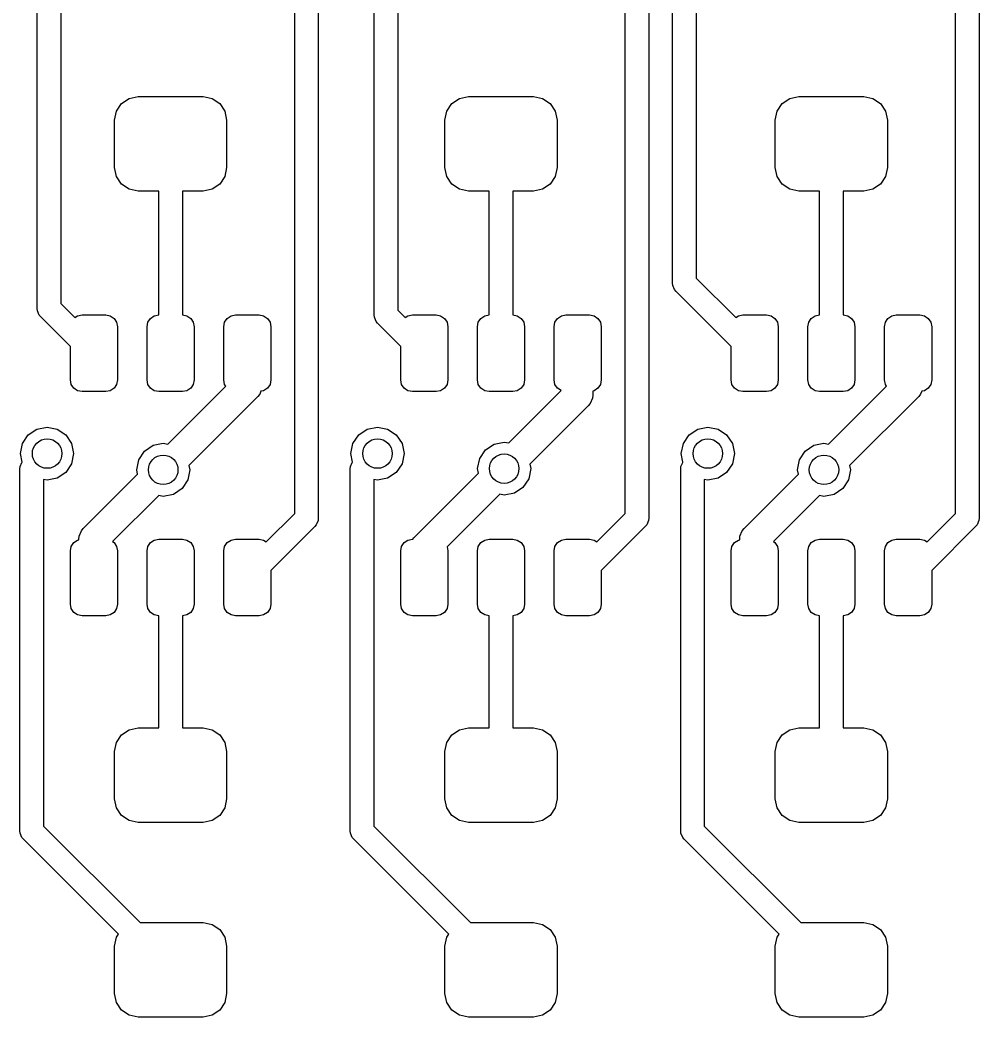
# Model space of a CAD drawing. Extents: x 0.05 to 3.89, y 0.04 to 4.21.
# Drawn here: x 1.9222 to 2.2422, y 0.1073 to 0.44 of the extents above; entities that cross this region are included whole.
import ezdxf

# ---------------------------------------------------------------- set-up
doc = ezdxf.new("R2010")
doc.units = 0
doc.header["$MEASUREMENT"] = 0
doc.layers.add('BLACK', color=7, linetype='CONTINUOUS')

msp = doc.modelspace()

# ---------------------------------------------------------------- linework, layer by layer
at = {"layer": 'BLACK', "linetype": 'CONTINUOUS'}
for p, q in [((2.14783, 0.54902), (2.14783, 0.3538)), ((2.04035, 0.34154), (2.04035, 0.54134)), ((2.04823, 0.54134), (2.04823, 0.34317)), ((2.13995, 0.35217), (2.13995, 0.54134)), ((1.92795, 0.3437), (1.92795, 0.53622)), ((1.93583, 0.53459), (1.93583, 0.34533)), ((2.02172, 0.51569), (2.02172, 0.27369)), ((2.01384, 0.27532), (2.01384, 0.51405)), ((2.12408, 0.27532), (2.12408, 0.49732)), ((2.13195, 0.49895), (2.13195, 0.27369)), ((2.23431, 0.27532), (2.23431, 0.48059)), ((2.24219, 0.48222), (2.24219, 0.27369)), ((1.95605, 0.41206), (1.9586, 0.41377)), ((1.9586, 0.41377), (1.96161, 0.41437)), ((1.96161, 0.41437), (1.98327, 0.41437)), ((1.98327, 0.41437), (1.98628, 0.41377)), ((1.98628, 0.41377), (1.98884, 0.41206)), ((2.06628, 0.41206), (2.06884, 0.41377)), ((2.06884, 0.41377), (2.07185, 0.41437)), ((2.07185, 0.41437), (2.0935, 0.41437)), ((2.0935, 0.41437), (2.09652, 0.41377)), ((2.09652, 0.41377), (2.09907, 0.41206)), ((2.17652, 0.41206), (2.17907, 0.41377)), ((2.17907, 0.41377), (2.18209, 0.41437)), ((2.18209, 0.41437), (2.20374, 0.41437)), ((2.20374, 0.41437), (2.20675, 0.41377)), ((2.20675, 0.41377), (2.20931, 0.41206)), ((1.95374, 0.4065), (1.95434, 0.40951)), ((1.95434, 0.40951), (1.95605, 0.41206)), ((1.98884, 0.41206), (1.99054, 0.40951)), ((1.99054, 0.40951), (1.99114, 0.4065)), ((2.06398, 0.4065), (2.06458, 0.40951)), ((2.06458, 0.40951), (2.06628, 0.41206)), ((2.09907, 0.41206), (2.10078, 0.40951)), ((2.10078, 0.40951), (2.10138, 0.4065)), ((2.17421, 0.4065), (2.17481, 0.40951)), ((2.17481, 0.40951), (2.17652, 0.41206)), ((2.20931, 0.41206), (2.21101, 0.40951)), ((2.21101, 0.40951), (2.21161, 0.4065)), ((1.95374, 0.39075), (1.95374, 0.4065)), ((1.99114, 0.4065), (1.99114, 0.39075)), ((2.06398, 0.39075), (2.06398, 0.4065)), ((2.10138, 0.4065), (2.10138, 0.39075)), ((2.17421, 0.39075), (2.17421, 0.4065)), ((2.21161, 0.4065), (2.21161, 0.39075)), ((1.95434, 0.38773), (1.95374, 0.39075)), ((1.99114, 0.39075), (1.99054, 0.38773)), ((2.06458, 0.38773), (2.06398, 0.39075)), ((2.10138, 0.39075), (2.10078, 0.38773)), ((2.17481, 0.38773), (2.17421, 0.39075)), ((2.21161, 0.39075), (2.21101, 0.38773)), ((1.95605, 0.38518), (1.95434, 0.38773)), ((1.99054, 0.38773), (1.98884, 0.38518)), ((2.06628, 0.38518), (2.06458, 0.38773)), ((2.10078, 0.38773), (2.09907, 0.38518)), ((2.17652, 0.38518), (2.17481, 0.38773)), ((2.21101, 0.38773), (2.20931, 0.38518)), ((1.9586, 0.38347), (1.95605, 0.38518)), ((1.96161, 0.38287), (1.9586, 0.38347)), ((1.9685, 0.38287), (1.96161, 0.38287)), ((1.9685, 0.34154), (1.9685, 0.38287)), ((1.98327, 0.38287), (1.97638, 0.38287)), ((1.97638, 0.38287), (1.97638, 0.34154)), ((1.98628, 0.38347), (1.98327, 0.38287)), ((1.98884, 0.38518), (1.98628, 0.38347)), ((2.06884, 0.38347), (2.06628, 0.38518)), ((2.07185, 0.38287), (2.06884, 0.38347)), ((2.07874, 0.38287), (2.07185, 0.38287)), ((2.07874, 0.34154), (2.07874, 0.38287)), ((2.0935, 0.38287), (2.08661, 0.38287)), ((2.08661, 0.38287), (2.08661, 0.34154)), ((2.09652, 0.38347), (2.0935, 0.38287)), ((2.09907, 0.38518), (2.09652, 0.38347)), ((2.17907, 0.38347), (2.17652, 0.38518)), ((2.18209, 0.38287), (2.17907, 0.38347)), ((2.18898, 0.38287), (2.18209, 0.38287)), ((2.18898, 0.34154), (2.18898, 0.38287)), ((2.20374, 0.38287), (2.19685, 0.38287)), ((2.19685, 0.38287), (2.19685, 0.34154)), ((2.20675, 0.38347), (2.20374, 0.38287)), ((2.20931, 0.38518), (2.20675, 0.38347)), ((2.14783, 0.3538), (2.16099, 0.34064)), ((2.14003, 0.35141), (2.13995, 0.35217)), ((2.14062, 0.34999), (2.14003, 0.35141)), ((2.14111, 0.34939), (2.14062, 0.34999)), ((2.15945, 0.33105), (2.14111, 0.34939)), ((1.92803, 0.34293), (1.92795, 0.3437)), ((1.92862, 0.34151), (1.92803, 0.34293)), ((1.93583, 0.34533), (1.94052, 0.34064)), ((2.04823, 0.34317), (2.05075, 0.34064)), ((1.92911, 0.34092), (1.92862, 0.34151)), ((1.93898, 0.33105), (1.92911, 0.34092)), ((1.94052, 0.34064), (1.94141, 0.34124)), ((1.94141, 0.34124), (1.94291, 0.34154)), ((1.94291, 0.34154), (1.95079, 0.34154)), ((1.95079, 0.34154), (1.95229, 0.34124)), ((1.95229, 0.34124), (1.95357, 0.34038)), ((1.95357, 0.34038), (1.95442, 0.33911)), ((1.96487, 0.33911), (1.96572, 0.34038)), ((1.96572, 0.34038), (1.967, 0.34124)), ((1.967, 0.34124), (1.9685, 0.34154)), ((1.97638, 0.34154), (1.97788, 0.34124)), ((1.97788, 0.34124), (1.97916, 0.34038)), ((1.97916, 0.34038), (1.98002, 0.33911)), ((1.99046, 0.33911), (1.99131, 0.34038)), ((1.99131, 0.34038), (1.99259, 0.34124)), ((1.99259, 0.34124), (1.99409, 0.34154)), ((1.99409, 0.34154), (2.00197, 0.34154)), ((2.00197, 0.34154), (2.00348, 0.34124)), ((2.00348, 0.34124), (2.00475, 0.34038)), ((2.00475, 0.34038), (2.00561, 0.33911)), ((2.04043, 0.34077), (2.04035, 0.34154)), ((2.04102, 0.33935), (2.04043, 0.34077)), ((2.04151, 0.33875), (2.04102, 0.33935)), ((2.05075, 0.34064), (2.05164, 0.34124)), ((2.05164, 0.34124), (2.05315, 0.34154)), ((2.05315, 0.34154), (2.06102, 0.34154)), ((2.06102, 0.34154), (2.06253, 0.34124)), ((2.06253, 0.34124), (2.06381, 0.34038)), ((2.06381, 0.34038), (2.06466, 0.33911)), ((2.0751, 0.33911), (2.07596, 0.34038)), ((2.07596, 0.34038), (2.07723, 0.34124)), ((2.07723, 0.34124), (2.07874, 0.34154)), ((2.08661, 0.34154), (2.08812, 0.34124)), ((2.08812, 0.34124), (2.0894, 0.34038)), ((2.0894, 0.34038), (2.09025, 0.33911)), ((2.10069, 0.33911), (2.10155, 0.34038)), ((2.10155, 0.34038), (2.10282, 0.34124)), ((2.10282, 0.34124), (2.10433, 0.34154)), ((2.10433, 0.34154), (2.1122, 0.34154)), ((2.1122, 0.34154), (2.11371, 0.34124)), ((2.11371, 0.34124), (2.11499, 0.34038)), ((2.11499, 0.34038), (2.11584, 0.33911)), ((2.16099, 0.34064), (2.16188, 0.34124)), ((2.16188, 0.34124), (2.16339, 0.34154)), ((2.16339, 0.34154), (2.17126, 0.34154)), ((2.17126, 0.34154), (2.17277, 0.34124)), ((2.17277, 0.34124), (2.17404, 0.34038)), ((2.17404, 0.34038), (2.1749, 0.33911)), ((2.18534, 0.33911), (2.18619, 0.34038)), ((2.18619, 0.34038), (2.18747, 0.34124)), ((2.18747, 0.34124), (2.18898, 0.34154)), ((2.19685, 0.34154), (2.19836, 0.34124)), ((2.19836, 0.34124), (2.19963, 0.34038)), ((2.19963, 0.34038), (2.20049, 0.33911)), ((2.21093, 0.33911), (2.21178, 0.34038)), ((2.21178, 0.34038), (2.21306, 0.34124)), ((2.21306, 0.34124), (2.21457, 0.34154)), ((2.21457, 0.34154), (2.22244, 0.34154)), ((2.22244, 0.34154), (2.22395, 0.34124)), ((2.22395, 0.34124), (2.22522, 0.34038)), ((2.22522, 0.34038), (2.22608, 0.33911)), ((1.95442, 0.33911), (1.95472, 0.3376)), ((1.95472, 0.3376), (1.95472, 0.31988)), ((1.96457, 0.3376), (1.96487, 0.33911)), ((1.96457, 0.31988), (1.96457, 0.3376)), ((1.98002, 0.33911), (1.98031, 0.3376)), ((1.98031, 0.3376), (1.98031, 0.31988)), ((1.99016, 0.3376), (1.99046, 0.33911)), ((1.99016, 0.31988), (1.99016, 0.3376)), ((2.00561, 0.33911), (2.00591, 0.3376)), ((2.00591, 0.3376), (2.00591, 0.31988)), ((2.04921, 0.33105), (2.04151, 0.33875)), ((2.06466, 0.33911), (2.06496, 0.3376)), ((2.06496, 0.3376), (2.06496, 0.31988)), ((2.0748, 0.3376), (2.0751, 0.33911)), ((2.0748, 0.31988), (2.0748, 0.3376)), ((2.09025, 0.33911), (2.09055, 0.3376)), ((2.09055, 0.3376), (2.09055, 0.31988)), ((2.10039, 0.3376), (2.10069, 0.33911)), ((2.10039, 0.31988), (2.10039, 0.3376)), ((2.11584, 0.33911), (2.11614, 0.3376)), ((2.11614, 0.3376), (2.11614, 0.31988)), ((2.1749, 0.33911), (2.1752, 0.3376)), ((2.1752, 0.3376), (2.1752, 0.31988)), ((2.18504, 0.3376), (2.18534, 0.33911)), ((2.18504, 0.31988), (2.18504, 0.3376)), ((2.20049, 0.33911), (2.20079, 0.3376)), ((2.20079, 0.3376), (2.20079, 0.31988)), ((2.21063, 0.3376), (2.21093, 0.33911)), ((2.21063, 0.31988), (2.21063, 0.3376)), ((2.22608, 0.33911), (2.22638, 0.3376)), ((2.22638, 0.3376), (2.22638, 0.31988)), ((1.93898, 0.31988), (1.93898, 0.33105)), ((2.04921, 0.31988), (2.04921, 0.33105)), ((2.15945, 0.31988), (2.15945, 0.33105)), ((1.93928, 0.31838), (1.93898, 0.31988)), ((1.95472, 0.31988), (1.95442, 0.31838)), ((1.96487, 0.31838), (1.96457, 0.31988)), ((1.98031, 0.31988), (1.98002, 0.31838)), ((1.99046, 0.31838), (1.99016, 0.31988)), ((2.00591, 0.31988), (2.00561, 0.31838)), ((2.04951, 0.31838), (2.04921, 0.31988)), ((2.06496, 0.31988), (2.06466, 0.31838)), ((2.0751, 0.31838), (2.0748, 0.31988)), ((2.09055, 0.31988), (2.09025, 0.31838)), ((2.10069, 0.31838), (2.10039, 0.31988)), ((2.11614, 0.31988), (2.11584, 0.31838)), ((2.15975, 0.31838), (2.15945, 0.31988)), ((2.1752, 0.31988), (2.1749, 0.31838)), ((2.18534, 0.31838), (2.18504, 0.31988)), ((2.20079, 0.31988), (2.20049, 0.31838)), ((2.21093, 0.31838), (2.21063, 0.31988)), ((2.22638, 0.31988), (2.22608, 0.31838)), ((1.94013, 0.3171), (1.93928, 0.31838)), ((1.94141, 0.31624), (1.94013, 0.3171)), ((1.94291, 0.31594), (1.94141, 0.31624)), ((1.95229, 0.31624), (1.95079, 0.31594)), ((1.95357, 0.3171), (1.95229, 0.31624)), ((1.95442, 0.31838), (1.95357, 0.3171)), ((1.96572, 0.3171), (1.96487, 0.31838)), ((1.967, 0.31624), (1.96572, 0.3171)), ((1.9685, 0.31594), (1.967, 0.31624)), ((1.97147, 0.29842), (1.99084, 0.3178)), ((1.97788, 0.31624), (1.97638, 0.31594)), ((1.97916, 0.3171), (1.97788, 0.31624)), ((1.98002, 0.31838), (1.97916, 0.3171)), ((1.99084, 0.3178), (1.99046, 0.31838)), ((2.00257, 0.31607), (2.00219, 0.31514)), ((2.00348, 0.31624), (2.00257, 0.31607)), ((2.00475, 0.3171), (2.00348, 0.31624)), ((2.00561, 0.31838), (2.00475, 0.3171)), ((2.05037, 0.3171), (2.04951, 0.31838)), ((2.05164, 0.31624), (2.05037, 0.3171)), ((2.05315, 0.31594), (2.05164, 0.31624)), ((2.06253, 0.31624), (2.06102, 0.31594)), ((2.06381, 0.3171), (2.06253, 0.31624)), ((2.06466, 0.31838), (2.06381, 0.3171)), ((2.07596, 0.3171), (2.0751, 0.31838)), ((2.07723, 0.31624), (2.07596, 0.3171)), ((2.07874, 0.31594), (2.07723, 0.31624)), ((2.08524, 0.29883), (2.10272, 0.31631)), ((2.08812, 0.31624), (2.08661, 0.31594)), ((2.0894, 0.3171), (2.08812, 0.31624)), ((2.09025, 0.31838), (2.0894, 0.3171)), ((2.10155, 0.3171), (2.10069, 0.31838)), ((2.10272, 0.31631), (2.10155, 0.3171)), ((2.11371, 0.31624), (2.11327, 0.31616)), ((2.11327, 0.31616), (2.11327, 0.31479)), ((2.11499, 0.3171), (2.11371, 0.31624)), ((2.11584, 0.31838), (2.11499, 0.3171)), ((2.1606, 0.3171), (2.15975, 0.31838)), ((2.16188, 0.31624), (2.1606, 0.3171)), ((2.16339, 0.31594), (2.16188, 0.31624)), ((2.17277, 0.31624), (2.17126, 0.31594)), ((2.17404, 0.3171), (2.17277, 0.31624)), ((2.1749, 0.31838), (2.17404, 0.3171)), ((2.18619, 0.3171), (2.18534, 0.31838)), ((2.18747, 0.31624), (2.18619, 0.3171)), ((2.18898, 0.31594), (2.18747, 0.31624)), ((2.19194, 0.29842), (2.21132, 0.3178)), ((2.19836, 0.31624), (2.19685, 0.31594)), ((2.19963, 0.3171), (2.19836, 0.31624)), ((2.20049, 0.31838), (2.19963, 0.3171)), ((2.21132, 0.3178), (2.21093, 0.31838)), ((2.22305, 0.31607), (2.22266, 0.31514)), ((2.22395, 0.31624), (2.22305, 0.31607)), ((2.22522, 0.3171), (2.22395, 0.31624)), ((2.22608, 0.31838), (2.22522, 0.3171)), ((1.95079, 0.31594), (1.94291, 0.31594)), ((1.97638, 0.31594), (1.9685, 0.31594)), ((2.00157, 0.31438), (1.97854, 0.29135)), ((2.00219, 0.31514), (2.00157, 0.31438)), ((2.06102, 0.31594), (2.05315, 0.31594)), ((2.08661, 0.31594), (2.07874, 0.31594)), ((2.11317, 0.31382), (2.11243, 0.31201)), ((2.11327, 0.31479), (2.11317, 0.31382)), ((2.11317, 0.31382), (2.11317, 0.31382)), ((2.17126, 0.31594), (2.16339, 0.31594)), ((2.19685, 0.31594), (2.18898, 0.31594)), ((2.22204, 0.31438), (2.19901, 0.29135)), ((2.22266, 0.31514), (2.22204, 0.31438)), ((2.1118, 0.31126), (2.09231, 0.29176)), ((2.11243, 0.31201), (2.1118, 0.31126)), ((1.92496, 0.30154), (1.92784, 0.30346)), ((1.92784, 0.30346), (1.93123, 0.30413)), ((1.93123, 0.30413), (1.93462, 0.30346)), ((1.93462, 0.30346), (1.93749, 0.30154)), ((2.0352, 0.30154), (2.03807, 0.30346)), ((2.03807, 0.30346), (2.04146, 0.30413)), ((2.04146, 0.30413), (2.04485, 0.30346)), ((2.04485, 0.30346), (2.04773, 0.30154)), ((2.14544, 0.30154), (2.14831, 0.30346)), ((2.14831, 0.30346), (2.1517, 0.30413)), ((2.1517, 0.30413), (2.15509, 0.30346)), ((2.15509, 0.30346), (2.15796, 0.30154)), ((1.92304, 0.29867), (1.92496, 0.30154)), ((1.93749, 0.30154), (1.93941, 0.29867)), ((2.03328, 0.29867), (2.0352, 0.30154)), ((2.04773, 0.30154), (2.04965, 0.29867)), ((2.14352, 0.29867), (2.14544, 0.30154)), ((2.15796, 0.30154), (2.15988, 0.29867)), ((1.92237, 0.29528), (1.92304, 0.29867)), ((1.93941, 0.29867), (1.94009, 0.29528)), ((1.9618, 0.29325), (1.96372, 0.29613)), ((1.96372, 0.29613), (1.96659, 0.29805)), ((1.96659, 0.29805), (1.96998, 0.29872)), ((1.96998, 0.29872), (1.97147, 0.29842)), ((2.03261, 0.29528), (2.03328, 0.29867)), ((2.04965, 0.29867), (2.05032, 0.29528)), ((2.07556, 0.29366), (2.07748, 0.29653)), ((2.07748, 0.29653), (2.08036, 0.29845)), ((2.08036, 0.29845), (2.08375, 0.29913)), ((2.08375, 0.29913), (2.08524, 0.29883)), ((2.14284, 0.29528), (2.14352, 0.29867)), ((2.15988, 0.29867), (2.16056, 0.29528)), ((2.18227, 0.29325), (2.18419, 0.29613)), ((2.18419, 0.29613), (2.18706, 0.29805)), ((2.18706, 0.29805), (2.19045, 0.29872)), ((2.19045, 0.29872), (2.19194, 0.29842)), ((1.92293, 0.29246), (1.92237, 0.29528)), ((1.94009, 0.29528), (1.93941, 0.29189)), ((1.96112, 0.28986), (1.9618, 0.29325)), ((2.03317, 0.29246), (2.03261, 0.29528)), ((2.05032, 0.29528), (2.04965, 0.29189)), ((2.07489, 0.29027), (2.07556, 0.29366)), ((2.1434, 0.29246), (2.14284, 0.29528)), ((2.16056, 0.29528), (2.15988, 0.29189)), ((2.18159, 0.28986), (2.18227, 0.29325)), ((1.92217, 0.29015), (1.92224, 0.29092)), ((1.92217, 0.16937), (1.92217, 0.29015)), ((1.92224, 0.29092), (1.92283, 0.29234)), ((1.92283, 0.29234), (1.92293, 0.29246)), ((1.93941, 0.29189), (1.93749, 0.28901)), ((1.96142, 0.28837), (1.96112, 0.28986)), ((1.97884, 0.28986), (1.97816, 0.28647)), ((1.97854, 0.29135), (1.97884, 0.28986)), ((2.0324, 0.29015), (2.03248, 0.29092)), ((2.0324, 0.16937), (2.0324, 0.29015)), ((2.03248, 0.29092), (2.03307, 0.29234)), ((2.03307, 0.29234), (2.03317, 0.29246)), ((2.04965, 0.29189), (2.04773, 0.28901)), ((2.07518, 0.28878), (2.07489, 0.29027)), ((2.0926, 0.29027), (2.09193, 0.28688)), ((2.09231, 0.29176), (2.0926, 0.29027)), ((2.14264, 0.29015), (2.14271, 0.29092)), ((2.14264, 0.16937), (2.14264, 0.29015)), ((2.14271, 0.29092), (2.1433, 0.29234)), ((2.1433, 0.29234), (2.1434, 0.29246)), ((2.15988, 0.29189), (2.15796, 0.28901)), ((2.18189, 0.28837), (2.18159, 0.28986)), ((2.19931, 0.28986), (2.19864, 0.28647)), ((2.19901, 0.29135), (2.19931, 0.28986)), ((1.93123, 0.28642), (1.93004, 0.28665)), ((1.93004, 0.28665), (1.93004, 0.171)), ((1.93462, 0.28709), (1.93123, 0.28642)), ((1.93749, 0.28901), (1.93462, 0.28709)), ((1.94331, 0.27027), (1.96142, 0.28837)), ((1.97816, 0.28647), (1.97624, 0.2836)), ((2.04146, 0.28642), (2.04028, 0.28665)), ((2.04028, 0.28665), (2.04028, 0.171)), ((2.04485, 0.28709), (2.04146, 0.28642)), ((2.04773, 0.28901), (2.04485, 0.28709)), ((2.05355, 0.26715), (2.07518, 0.28878)), ((2.09193, 0.28688), (2.09001, 0.28401)), ((2.1517, 0.28642), (2.15051, 0.28665)), ((2.15051, 0.28665), (2.15051, 0.171)), ((2.15509, 0.28709), (2.1517, 0.28642)), ((2.15796, 0.28901), (2.15509, 0.28709)), ((2.16379, 0.27027), (2.18189, 0.28837)), ((2.19864, 0.28647), (2.19672, 0.2836)), ((1.97624, 0.2836), (1.97337, 0.28168)), ((2.09001, 0.28401), (2.08714, 0.28209)), ((2.19672, 0.2836), (2.19384, 0.28168)), ((1.96849, 0.2813), (1.95309, 0.2659)), ((1.96998, 0.281), (1.96849, 0.2813)), ((1.97337, 0.28168), (1.96998, 0.281)), ((2.08226, 0.28171), (2.06469, 0.26415)), ((2.08375, 0.28141), (2.08226, 0.28171)), ((2.08714, 0.28209), (2.08375, 0.28141)), ((2.18896, 0.2813), (2.17356, 0.2659)), ((2.19045, 0.281), (2.18896, 0.2813)), ((2.19384, 0.28168), (2.19045, 0.281)), ((2.00436, 0.26584), (2.01384, 0.27532)), ((2.02164, 0.27292), (2.02105, 0.2715)), ((2.02172, 0.27369), (2.02164, 0.27292)), ((2.1146, 0.26584), (2.12408, 0.27532)), ((2.13188, 0.27292), (2.13129, 0.2715)), ((2.13195, 0.27369), (2.13188, 0.27292)), ((2.22484, 0.26584), (2.23431, 0.27532)), ((2.24211, 0.27292), (2.24153, 0.2715)), ((2.24219, 0.27369), (2.24211, 0.27292)), ((1.94195, 0.26771), (1.94269, 0.26951)), ((1.94269, 0.26951), (1.94331, 0.27027)), ((1.94269, 0.26951), (1.94269, 0.26951)), ((2.02056, 0.2709), (2.00591, 0.25624)), ((2.02105, 0.2715), (2.02056, 0.2709)), ((2.1308, 0.2709), (2.11614, 0.25624)), ((2.13129, 0.2715), (2.1308, 0.2709)), ((2.16242, 0.26771), (2.16317, 0.26951)), ((2.16317, 0.26951), (2.16379, 0.27027)), ((2.16317, 0.26951), (2.16317, 0.26951)), ((2.24104, 0.2709), (2.22638, 0.25624)), ((2.24153, 0.2715), (2.24104, 0.2709)), ((1.94013, 0.26558), (1.94141, 0.26643)), ((1.94141, 0.26643), (1.94185, 0.26652)), ((1.94185, 0.26673), (1.94195, 0.26771)), ((1.94185, 0.26652), (1.94185, 0.26673)), ((1.96572, 0.26558), (1.967, 0.26643)), ((1.967, 0.26643), (1.9685, 0.26673)), ((1.9685, 0.26673), (1.97638, 0.26673)), ((1.97638, 0.26673), (1.97788, 0.26643)), ((1.97788, 0.26643), (1.97916, 0.26558)), ((1.99131, 0.26558), (1.99259, 0.26643)), ((1.99259, 0.26643), (1.99409, 0.26673)), ((1.99409, 0.26673), (2.00197, 0.26673)), ((2.00197, 0.26673), (2.00348, 0.26643)), ((2.00348, 0.26643), (2.00436, 0.26584)), ((2.05037, 0.26558), (2.05164, 0.26643)), ((2.05164, 0.26643), (2.05315, 0.26673)), ((2.05315, 0.26673), (2.05321, 0.26673)), ((2.05321, 0.26673), (2.05355, 0.26715)), ((2.07596, 0.26558), (2.07723, 0.26643)), ((2.07723, 0.26643), (2.07874, 0.26673)), ((2.07874, 0.26673), (2.08661, 0.26673)), ((2.08661, 0.26673), (2.08812, 0.26643)), ((2.08812, 0.26643), (2.0894, 0.26558)), ((2.10155, 0.26558), (2.10282, 0.26643)), ((2.10282, 0.26643), (2.10433, 0.26673)), ((2.10433, 0.26673), (2.1122, 0.26673)), ((2.1122, 0.26673), (2.11371, 0.26643)), ((2.11371, 0.26643), (2.1146, 0.26584)), ((2.1606, 0.26558), (2.16188, 0.26643)), ((2.16188, 0.26643), (2.16232, 0.26652)), ((2.16232, 0.26673), (2.16242, 0.26771)), ((2.16232, 0.26652), (2.16232, 0.26673)), ((2.18619, 0.26558), (2.18747, 0.26643)), ((2.18747, 0.26643), (2.18898, 0.26673)), ((2.18898, 0.26673), (2.19685, 0.26673)), ((2.19685, 0.26673), (2.19836, 0.26643)), ((2.19836, 0.26643), (2.19963, 0.26558)), ((2.21178, 0.26558), (2.21306, 0.26643)), ((2.21306, 0.26643), (2.21457, 0.26673)), ((2.21457, 0.26673), (2.22244, 0.26673)), ((2.22244, 0.26673), (2.22395, 0.26643)), ((2.22395, 0.26643), (2.22484, 0.26584)), ((1.93898, 0.2628), (1.93928, 0.2643)), ((1.93928, 0.2643), (1.94013, 0.26558)), ((1.95309, 0.2659), (1.95357, 0.26558)), ((1.95357, 0.26558), (1.95442, 0.2643)), ((1.95442, 0.2643), (1.95472, 0.2628)), ((1.96457, 0.2628), (1.96487, 0.2643)), ((1.96487, 0.2643), (1.96572, 0.26558)), ((1.97916, 0.26558), (1.98002, 0.2643)), ((1.98002, 0.2643), (1.98031, 0.2628)), ((1.99016, 0.2628), (1.99046, 0.2643)), ((1.99046, 0.2643), (1.99131, 0.26558)), ((2.04921, 0.2628), (2.04951, 0.2643)), ((2.04951, 0.2643), (2.05037, 0.26558)), ((2.06469, 0.26415), (2.06496, 0.2628)), ((2.0748, 0.2628), (2.0751, 0.2643)), ((2.0751, 0.2643), (2.07596, 0.26558)), ((2.0894, 0.26558), (2.09025, 0.2643)), ((2.09025, 0.2643), (2.09055, 0.2628)), ((2.10039, 0.2628), (2.10069, 0.2643)), ((2.10069, 0.2643), (2.10155, 0.26558)), ((2.15945, 0.2628), (2.15975, 0.2643)), ((2.15975, 0.2643), (2.1606, 0.26558)), ((2.17356, 0.2659), (2.17404, 0.26558)), ((2.17404, 0.26558), (2.1749, 0.2643)), ((2.1749, 0.2643), (2.1752, 0.2628)), ((2.18504, 0.2628), (2.18534, 0.2643)), ((2.18534, 0.2643), (2.18619, 0.26558)), ((2.19963, 0.26558), (2.20049, 0.2643)), ((2.20049, 0.2643), (2.20079, 0.2628)), ((2.21063, 0.2628), (2.21093, 0.2643)), ((2.21093, 0.2643), (2.21178, 0.26558)), ((1.93898, 0.24508), (1.93898, 0.2628)), ((1.95472, 0.2628), (1.95472, 0.24508)), ((1.96457, 0.24508), (1.96457, 0.2628)), ((1.98031, 0.2628), (1.98031, 0.24508)), ((1.99016, 0.24508), (1.99016, 0.2628)), ((2.04921, 0.24508), (2.04921, 0.2628)), ((2.06496, 0.2628), (2.06496, 0.24508)), ((2.0748, 0.24508), (2.0748, 0.2628)), ((2.09055, 0.2628), (2.09055, 0.24508)), ((2.10039, 0.24508), (2.10039, 0.2628)), ((2.15945, 0.24508), (2.15945, 0.2628)), ((2.1752, 0.2628), (2.1752, 0.24508)), ((2.18504, 0.24508), (2.18504, 0.2628)), ((2.20079, 0.2628), (2.20079, 0.24508)), ((2.21063, 0.24508), (2.21063, 0.2628)), ((2.00591, 0.25624), (2.00591, 0.24508)), ((2.11614, 0.25624), (2.11614, 0.24508)), ((2.22638, 0.25624), (2.22638, 0.24508)), ((1.93928, 0.24357), (1.93898, 0.24508)), ((1.94013, 0.24229), (1.93928, 0.24357)), ((1.95442, 0.24357), (1.95357, 0.24229)), ((1.95472, 0.24508), (1.95442, 0.24357)), ((1.96487, 0.24357), (1.96457, 0.24508)), ((1.96572, 0.24229), (1.96487, 0.24357)), ((1.98002, 0.24357), (1.97916, 0.24229)), ((1.98031, 0.24508), (1.98002, 0.24357)), ((1.99046, 0.24357), (1.99016, 0.24508)), ((1.99131, 0.24229), (1.99046, 0.24357)), ((2.00561, 0.24357), (2.00475, 0.24229)), ((2.00591, 0.24508), (2.00561, 0.24357)), ((2.04951, 0.24357), (2.04921, 0.24508)), ((2.05037, 0.24229), (2.04951, 0.24357)), ((2.06466, 0.24357), (2.06381, 0.24229)), ((2.06496, 0.24508), (2.06466, 0.24357)), ((2.0751, 0.24357), (2.0748, 0.24508)), ((2.07596, 0.24229), (2.0751, 0.24357)), ((2.09025, 0.24357), (2.0894, 0.24229)), ((2.09055, 0.24508), (2.09025, 0.24357)), ((2.10069, 0.24357), (2.10039, 0.24508)), ((2.10155, 0.24229), (2.10069, 0.24357)), ((2.11584, 0.24357), (2.11499, 0.24229)), ((2.11614, 0.24508), (2.11584, 0.24357)), ((2.15975, 0.24357), (2.15945, 0.24508)), ((2.1606, 0.24229), (2.15975, 0.24357)), ((2.1749, 0.24357), (2.17404, 0.24229)), ((2.1752, 0.24508), (2.1749, 0.24357)), ((2.18534, 0.24357), (2.18504, 0.24508)), ((2.18619, 0.24229), (2.18534, 0.24357)), ((2.20049, 0.24357), (2.19963, 0.24229)), ((2.20079, 0.24508), (2.20049, 0.24357)), ((2.21093, 0.24357), (2.21063, 0.24508)), ((2.21178, 0.24229), (2.21093, 0.24357)), ((2.22608, 0.24357), (2.22522, 0.24229)), ((2.22638, 0.24508), (2.22608, 0.24357)), ((1.94141, 0.24144), (1.94013, 0.24229)), ((1.94291, 0.24114), (1.94141, 0.24144)), ((1.95079, 0.24114), (1.94291, 0.24114)), ((1.95229, 0.24144), (1.95079, 0.24114)), ((1.95357, 0.24229), (1.95229, 0.24144)), ((1.967, 0.24144), (1.96572, 0.24229)), ((1.9685, 0.24114), (1.967, 0.24144)), ((1.9685, 0.20374), (1.9685, 0.24114)), ((1.97788, 0.24144), (1.97638, 0.24114)), ((1.97638, 0.24114), (1.97638, 0.20374)), ((1.97916, 0.24229), (1.97788, 0.24144)), ((1.99259, 0.24144), (1.99131, 0.24229)), ((1.99409, 0.24114), (1.99259, 0.24144)), ((2.00197, 0.24114), (1.99409, 0.24114)), ((2.00348, 0.24144), (2.00197, 0.24114)), ((2.00475, 0.24229), (2.00348, 0.24144)), ((2.05164, 0.24144), (2.05037, 0.24229)), ((2.05315, 0.24114), (2.05164, 0.24144)), ((2.06102, 0.24114), (2.05315, 0.24114)), ((2.06253, 0.24144), (2.06102, 0.24114)), ((2.06381, 0.24229), (2.06253, 0.24144)), ((2.07723, 0.24144), (2.07596, 0.24229)), ((2.07874, 0.24114), (2.07723, 0.24144)), ((2.07874, 0.20374), (2.07874, 0.24114)), ((2.08812, 0.24144), (2.08661, 0.24114)), ((2.08661, 0.24114), (2.08661, 0.20374)), ((2.0894, 0.24229), (2.08812, 0.24144)), ((2.10282, 0.24144), (2.10155, 0.24229)), ((2.10433, 0.24114), (2.10282, 0.24144)), ((2.1122, 0.24114), (2.10433, 0.24114)), ((2.11371, 0.24144), (2.1122, 0.24114)), ((2.11499, 0.24229), (2.11371, 0.24144)), ((2.16188, 0.24144), (2.1606, 0.24229)), ((2.16339, 0.24114), (2.16188, 0.24144)), ((2.17126, 0.24114), (2.16339, 0.24114)), ((2.17277, 0.24144), (2.17126, 0.24114)), ((2.17404, 0.24229), (2.17277, 0.24144)), ((2.18747, 0.24144), (2.18619, 0.24229)), ((2.18898, 0.24114), (2.18747, 0.24144)), ((2.18898, 0.20374), (2.18898, 0.24114)), ((2.19836, 0.24144), (2.19685, 0.24114)), ((2.19685, 0.24114), (2.19685, 0.20374)), ((2.19963, 0.24229), (2.19836, 0.24144)), ((2.21306, 0.24144), (2.21178, 0.24229)), ((2.21457, 0.24114), (2.21306, 0.24144)), ((2.22244, 0.24114), (2.21457, 0.24114)), ((2.22395, 0.24144), (2.22244, 0.24114)), ((2.22522, 0.24229), (2.22395, 0.24144)), ((1.95605, 0.20143), (1.9586, 0.20314)), ((1.9586, 0.20314), (1.96161, 0.20374)), ((1.96161, 0.20374), (1.9685, 0.20374)), ((1.97638, 0.20374), (1.98327, 0.20374)), ((1.98327, 0.20374), (1.98628, 0.20314)), ((1.98628, 0.20314), (1.98884, 0.20143)), ((2.06628, 0.20143), (2.06884, 0.20314)), ((2.06884, 0.20314), (2.07185, 0.20374)), ((2.07185, 0.20374), (2.07874, 0.20374)), ((2.08661, 0.20374), (2.0935, 0.20374)), ((2.0935, 0.20374), (2.09652, 0.20314)), ((2.09652, 0.20314), (2.09907, 0.20143)), ((2.17652, 0.20143), (2.17907, 0.20314)), ((2.17907, 0.20314), (2.18209, 0.20374)), ((2.18209, 0.20374), (2.18898, 0.20374)), ((2.19685, 0.20374), (2.20374, 0.20374)), ((2.20374, 0.20374), (2.20675, 0.20314)), ((2.20675, 0.20314), (2.20931, 0.20143)), ((1.95434, 0.19888), (1.95605, 0.20143)), ((1.98884, 0.20143), (1.99054, 0.19888)), ((2.06458, 0.19888), (2.06628, 0.20143)), ((2.09907, 0.20143), (2.10078, 0.19888)), ((2.17481, 0.19888), (2.17652, 0.20143)), ((2.20931, 0.20143), (2.21101, 0.19888)), ((1.95374, 0.19587), (1.95434, 0.19888)), ((1.99054, 0.19888), (1.99114, 0.19587)), ((2.06398, 0.19587), (2.06458, 0.19888)), ((2.10078, 0.19888), (2.10138, 0.19587)), ((2.17421, 0.19587), (2.17481, 0.19888)), ((2.21101, 0.19888), (2.21161, 0.19587)), ((1.95374, 0.18012), (1.95374, 0.19587)), ((1.99114, 0.19587), (1.99114, 0.18012)), ((2.06398, 0.18012), (2.06398, 0.19587)), ((2.10138, 0.19587), (2.10138, 0.18012)), ((2.17421, 0.18012), (2.17421, 0.19587)), ((2.21161, 0.19587), (2.21161, 0.18012)), ((1.95434, 0.1771), (1.95374, 0.18012)), ((1.99114, 0.18012), (1.99054, 0.1771)), ((2.06458, 0.1771), (2.06398, 0.18012)), ((2.10138, 0.18012), (2.10078, 0.1771)), ((2.17481, 0.1771), (2.17421, 0.18012)), ((2.21161, 0.18012), (2.21101, 0.1771)), ((1.95605, 0.17455), (1.95434, 0.1771)), ((1.99054, 0.1771), (1.98884, 0.17455)), ((2.06628, 0.17455), (2.06458, 0.1771)), ((2.10078, 0.1771), (2.09907, 0.17455)), ((2.17652, 0.17455), (2.17481, 0.1771)), ((2.21101, 0.1771), (2.20931, 0.17455)), ((1.9586, 0.17284), (1.95605, 0.17455)), ((1.98884, 0.17455), (1.98628, 0.17284)), ((2.06884, 0.17284), (2.06628, 0.17455)), ((2.09907, 0.17455), (2.09652, 0.17284)), ((2.17907, 0.17284), (2.17652, 0.17455)), ((2.20931, 0.17455), (2.20675, 0.17284)), ((1.93004, 0.171), (1.96226, 0.13878)), ((1.96161, 0.17224), (1.9586, 0.17284)), ((1.98327, 0.17224), (1.96161, 0.17224)), ((1.98628, 0.17284), (1.98327, 0.17224)), ((2.04028, 0.171), (2.0725, 0.13878)), ((2.07185, 0.17224), (2.06884, 0.17284)), ((2.0935, 0.17224), (2.07185, 0.17224)), ((2.09652, 0.17284), (2.0935, 0.17224)), ((2.15051, 0.171), (2.18273, 0.13878)), ((2.18209, 0.17224), (2.17907, 0.17284)), ((2.20374, 0.17224), (2.18209, 0.17224)), ((2.20675, 0.17284), (2.20374, 0.17224)), ((1.92224, 0.1686), (1.92217, 0.16937)), ((1.92283, 0.16718), (1.92224, 0.1686)), ((1.92332, 0.16659), (1.92283, 0.16718)), ((1.955, 0.13491), (1.92332, 0.16659)), ((2.03248, 0.1686), (2.0324, 0.16937)), ((2.03307, 0.16718), (2.03248, 0.1686)), ((2.03355, 0.16659), (2.03307, 0.16718)), ((2.06524, 0.13491), (2.03355, 0.16659)), ((2.14271, 0.1686), (2.14264, 0.16937)), ((2.1433, 0.16718), (2.14271, 0.1686)), ((2.14379, 0.16659), (2.1433, 0.16718)), ((2.17547, 0.13491), (2.14379, 0.16659)), ((1.96226, 0.13878), (1.98327, 0.13878)), ((1.98327, 0.13878), (1.98628, 0.13818)), ((1.98628, 0.13818), (1.98884, 0.13647)), ((1.98884, 0.13647), (1.99054, 0.13392)), ((2.0725, 0.13878), (2.0935, 0.13878)), ((2.0935, 0.13878), (2.09652, 0.13818)), ((2.09652, 0.13818), (2.09907, 0.13647)), ((2.09907, 0.13647), (2.10078, 0.13392)), ((2.18273, 0.13878), (2.20374, 0.13878)), ((2.20374, 0.13878), (2.20675, 0.13818)), ((2.20675, 0.13818), (2.20931, 0.13647)), ((2.20931, 0.13647), (2.21101, 0.13392)), ((1.95374, 0.13091), (1.95434, 0.13392)), ((1.95434, 0.13392), (1.955, 0.13491)), ((1.99054, 0.13392), (1.99114, 0.13091)), ((2.06398, 0.13091), (2.06458, 0.13392)), ((2.06458, 0.13392), (2.06524, 0.13491)), ((2.10078, 0.13392), (2.10138, 0.13091)), ((2.17421, 0.13091), (2.17481, 0.13392)), ((2.17481, 0.13392), (2.17547, 0.13491)), ((2.21101, 0.13392), (2.21161, 0.13091)), ((1.95374, 0.11516), (1.95374, 0.13091)), ((1.99114, 0.13091), (1.99114, 0.11516)), ((2.06398, 0.11516), (2.06398, 0.13091)), ((2.10138, 0.13091), (2.10138, 0.11516)), ((2.17421, 0.11516), (2.17421, 0.13091)), ((2.21161, 0.13091), (2.21161, 0.11516)), ((1.95434, 0.11214), (1.95374, 0.11516)), ((1.99114, 0.11516), (1.99054, 0.11214)), ((2.06458, 0.11214), (2.06398, 0.11516)), ((2.10138, 0.11516), (2.10078, 0.11214)), ((2.17481, 0.11214), (2.17421, 0.11516)), ((2.21161, 0.11516), (2.21101, 0.11214)), ((1.95605, 0.10959), (1.95434, 0.11214)), ((1.99054, 0.11214), (1.98884, 0.10959)), ((2.06628, 0.10959), (2.06458, 0.11214)), ((2.10078, 0.11214), (2.09907, 0.10959)), ((2.17652, 0.10959), (2.17481, 0.11214)), ((2.21101, 0.11214), (2.20931, 0.10959)), ((1.9586, 0.10788), (1.95605, 0.10959)), ((1.96161, 0.10728), (1.9586, 0.10788)), ((1.98327, 0.10728), (1.96161, 0.10728)), ((1.98628, 0.10788), (1.98327, 0.10728)), ((1.98884, 0.10959), (1.98628, 0.10788)), ((2.06884, 0.10788), (2.06628, 0.10959)), ((2.07185, 0.10728), (2.06884, 0.10788)), ((2.0935, 0.10728), (2.07185, 0.10728)), ((2.09652, 0.10788), (2.0935, 0.10728)), ((2.09907, 0.10959), (2.09652, 0.10788)), ((2.17907, 0.10788), (2.17652, 0.10959)), ((2.18209, 0.10728), (2.17907, 0.10788)), ((2.20374, 0.10728), (2.18209, 0.10728)), ((2.20675, 0.10788), (2.20374, 0.10728)), ((2.20931, 0.10959), (2.20675, 0.10788))]:
    msp.add_line(p, q, dxfattribs=at)
at = {"layer": 'BLACK'}
for centre in [(1.93123, 0.29528), (2.04146, 0.29528), (2.1517, 0.29528), (1.96998, 0.28986), (2.08375, 0.29027), (2.19045, 0.28986)]:
    msp.add_circle(centre, 0.00492, dxfattribs=at)

doc.saveas('drawing.dxf')
